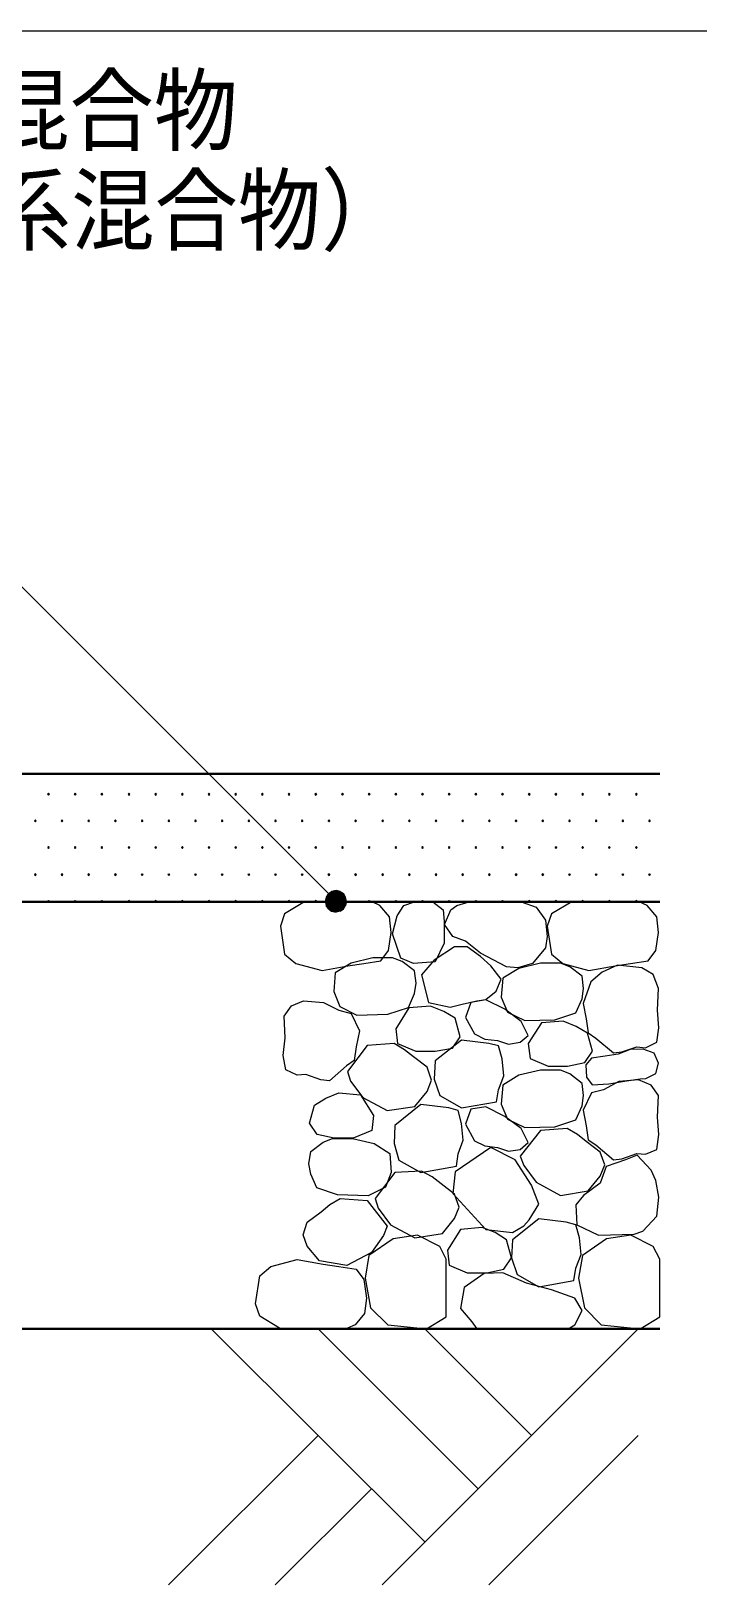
# Model space of a CAD drawing. Header units: millimetres. Extents: x 0 to 420, y 0 to 297.
# Drawn here: x 269 to 300.2, y 84.2 to 157 of the extents above; entities that cross this region are included whole.
import ezdxf
from ezdxf.enums import TextEntityAlignment as Align

# ---------------------------------------------------------------- set-up
doc = ezdxf.new("R2010")
doc.units = ezdxf.units.MM
doc.styles.add('kst32b', font='NotoSansJP-Variable.ttf')

msp = doc.modelspace()

# ---------------------------------------------------------------- hatches: boundary and pattern name
for points in [[(269.79, 121.285), (269.769, 121.264), (269.748, 121.243), (269.769, 121.221), (269.79, 121.2), (269.812, 121.221), (269.833, 121.243), (269.812, 121.264), (269.79, 121.285)], [(271.039, 121.285), (271.018, 121.264), (270.997, 121.243), (271.018, 121.221), (271.039, 121.2), (271.06, 121.221), (271.082, 121.243), (271.06, 121.264), (271.039, 121.285)], [(272.288, 121.285), (272.267, 121.264), (272.246, 121.243), (272.267, 121.221), (272.288, 121.2), (272.309, 121.221), (272.33, 121.243), (272.309, 121.264), (272.288, 121.285)], [(273.558, 121.285), (273.537, 121.264), (273.516, 121.243), (273.537, 121.221), (273.558, 121.2), (273.579, 121.221), (273.6, 121.243), (273.579, 121.264), (273.558, 121.285)], [(274.807, 121.285), (274.786, 121.264), (274.764, 121.243), (274.786, 121.221), (274.807, 121.2), (274.828, 121.221), (274.849, 121.243), (274.828, 121.264), (274.807, 121.285)], [(276.056, 121.285), (276.035, 121.264), (276.013, 121.243), (276.035, 121.221), (276.056, 121.2), (276.077, 121.221), (276.098, 121.243), (276.077, 121.264), (276.056, 121.285)], [(277.304, 121.285), (277.283, 121.264), (277.262, 121.243), (277.283, 121.221), (277.304, 121.2), (277.326, 121.221), (277.347, 121.243), (277.326, 121.264), (277.304, 121.285)], [(278.553, 121.285), (278.532, 121.264), (278.511, 121.243), (278.532, 121.221), (278.553, 121.2), (278.575, 121.221), (278.596, 121.243), (278.575, 121.264), (278.553, 121.285)], [(279.802, 121.285), (279.781, 121.264), (279.76, 121.243), (279.781, 121.221), (279.802, 121.2), (279.823, 121.221), (279.845, 121.243), (279.823, 121.264), (279.802, 121.285)], [(281.051, 121.285), (281.03, 121.264), (281.009, 121.243), (281.03, 121.221), (281.051, 121.2), (281.072, 121.221), (281.093, 121.243), (281.072, 121.264), (281.051, 121.285)], [(282.3, 121.285), (282.279, 121.264), (282.257, 121.243), (282.279, 121.221), (282.3, 121.2), (282.321, 121.221), (282.342, 121.243), (282.321, 121.264), (282.3, 121.285)], [(283.549, 121.285), (283.528, 121.264), (283.506, 121.243), (283.528, 121.221), (283.549, 121.2), (283.57, 121.221), (283.591, 121.243), (283.57, 121.264), (283.549, 121.285)], [(284.798, 121.285), (284.776, 121.264), (284.755, 121.243), (284.776, 121.221), (284.798, 121.2), (284.819, 121.221), (284.84, 121.243), (284.819, 121.264), (284.798, 121.285)], [(286.046, 121.285), (286.025, 121.264), (286.004, 121.243), (286.025, 121.221), (286.046, 121.2), (286.068, 121.221), (286.089, 121.243), (286.068, 121.264), (286.046, 121.285)], [(287.295, 121.285), (287.274, 121.264), (287.253, 121.243), (287.274, 121.221), (287.295, 121.2), (287.316, 121.221), (287.337, 121.243), (287.316, 121.264), (287.295, 121.285)], [(288.544, 121.285), (288.523, 121.264), (288.502, 121.243), (288.523, 121.221), (288.544, 121.2), (288.565, 121.221), (288.586, 121.243), (288.565, 121.264), (288.544, 121.285)], [(289.793, 121.285), (289.772, 121.264), (289.75, 121.243), (289.772, 121.221), (289.793, 121.2), (289.814, 121.221), (289.835, 121.243), (289.814, 121.264), (289.793, 121.285)], [(291.042, 121.285), (291.021, 121.264), (290.999, 121.243), (291.021, 121.221), (291.042, 121.2), (291.063, 121.221), (291.084, 121.243), (291.063, 121.264), (291.042, 121.285)], [(292.291, 121.285), (292.269, 121.264), (292.248, 121.243), (292.269, 121.221), (292.291, 121.2), (292.312, 121.221), (292.333, 121.243), (292.312, 121.264), (292.291, 121.285)], [(293.539, 121.285), (293.518, 121.264), (293.497, 121.243), (293.518, 121.221), (293.539, 121.2), (293.561, 121.221), (293.582, 121.243), (293.561, 121.264), (293.539, 121.285)], [(294.788, 121.285), (294.767, 121.264), (294.746, 121.243), (294.767, 121.221), (294.788, 121.2), (294.809, 121.221), (294.83, 121.243), (294.809, 121.264), (294.788, 121.285)], [(296.037, 121.285), (296.016, 121.264), (295.995, 121.243), (296.016, 121.221), (296.037, 121.2), (296.058, 121.221), (296.079, 121.243), (296.058, 121.264), (296.037, 121.285)], [(297.307, 121.285), (297.286, 121.264), (297.265, 121.243), (297.286, 121.221), (297.307, 121.2), (297.328, 121.221), (297.349, 121.243), (297.328, 121.264), (297.307, 121.285)], [(269.177, 120.036), (269.155, 120.015), (269.134, 119.994), (269.155, 119.973), (269.177, 119.951), (269.198, 119.973), (269.219, 119.994), (269.198, 120.015), (269.177, 120.036)], [(270.425, 120.036), (270.404, 120.015), (270.383, 119.994), (270.404, 119.973), (270.425, 119.951), (270.446, 119.973), (270.468, 119.994), (270.446, 120.015), (270.425, 120.036)], [(271.674, 120.036), (271.653, 120.015), (271.632, 119.994), (271.653, 119.973), (271.674, 119.951), (271.695, 119.973), (271.716, 119.994), (271.695, 120.015), (271.674, 120.036)], [(272.923, 120.036), (272.902, 120.015), (272.881, 119.994), (272.902, 119.973), (272.923, 119.951), (272.944, 119.973), (272.965, 119.994), (272.944, 120.015), (272.923, 120.036)], [(274.172, 120.036), (274.151, 120.015), (274.129, 119.994), (274.151, 119.973), (274.172, 119.951), (274.193, 119.973), (274.214, 119.994), (274.193, 120.015), (274.172, 120.036)], [(275.421, 120.036), (275.4, 120.015), (275.378, 119.994), (275.4, 119.973), (275.421, 119.951), (275.442, 119.973), (275.463, 119.994), (275.442, 120.015), (275.421, 120.036)], [(276.67, 120.036), (276.648, 120.015), (276.627, 119.994), (276.648, 119.973), (276.67, 119.951), (276.691, 119.973), (276.712, 119.994), (276.691, 120.015), (276.67, 120.036)], [(277.918, 120.036), (277.897, 120.015), (277.876, 119.994), (277.897, 119.973), (277.918, 119.951), (277.939, 119.973), (277.961, 119.994), (277.939, 120.015), (277.918, 120.036)], [(279.167, 120.036), (279.146, 120.015), (279.125, 119.994), (279.146, 119.973), (279.167, 119.951), (279.188, 119.973), (279.21, 119.994), (279.188, 120.015), (279.167, 120.036)], [(280.416, 120.036), (280.395, 120.015), (280.374, 119.994), (280.395, 119.973), (280.416, 119.951), (280.437, 119.973), (280.458, 119.994), (280.437, 120.015), (280.416, 120.036)], [(281.665, 120.036), (281.644, 120.015), (281.623, 119.994), (281.644, 119.973), (281.665, 119.951), (281.686, 119.973), (281.707, 119.994), (281.686, 120.015), (281.665, 120.036)], [(282.914, 120.036), (282.893, 120.015), (282.871, 119.994), (282.893, 119.973), (282.914, 119.951), (282.935, 119.973), (282.956, 119.994), (282.935, 120.015), (282.914, 120.036)], [(284.162, 120.036), (284.141, 120.015), (284.12, 119.994), (284.141, 119.973), (284.162, 119.951), (284.184, 119.973), (284.205, 119.994), (284.184, 120.015), (284.162, 120.036)], [(285.432, 120.036), (285.411, 120.015), (285.39, 119.994), (285.411, 119.973), (285.432, 119.951), (285.454, 119.973), (285.475, 119.994), (285.454, 120.015), (285.432, 120.036)], [(286.681, 120.036), (286.66, 120.015), (286.639, 119.994), (286.66, 119.973), (286.681, 119.951), (286.703, 119.973), (286.724, 119.994), (286.703, 120.015), (286.681, 120.036)], [(287.93, 120.036), (287.909, 120.015), (287.888, 119.994), (287.909, 119.973), (287.93, 119.951), (287.951, 119.973), (287.973, 119.994), (287.951, 120.015), (287.93, 120.036)], [(289.179, 120.036), (289.158, 120.015), (289.137, 119.994), (289.158, 119.973), (289.179, 119.951), (289.2, 119.973), (289.221, 119.994), (289.2, 120.015), (289.179, 120.036)], [(290.428, 120.036), (290.407, 120.015), (290.386, 119.994), (290.407, 119.973), (290.428, 119.951), (290.449, 119.973), (290.47, 119.994), (290.449, 120.015), (290.428, 120.036)], [(291.677, 120.036), (291.655, 120.015), (291.634, 119.994), (291.655, 119.973), (291.677, 119.951), (291.698, 119.973), (291.719, 119.994), (291.698, 120.015), (291.677, 120.036)], [(292.925, 120.036), (292.904, 120.015), (292.883, 119.994), (292.904, 119.973), (292.925, 119.951), (292.947, 119.973), (292.968, 119.994), (292.947, 120.015), (292.925, 120.036)], [(294.174, 120.036), (294.153, 120.015), (294.132, 119.994), (294.153, 119.973), (294.174, 119.951), (294.196, 119.973), (294.217, 119.994), (294.196, 120.015), (294.174, 120.036)], [(295.423, 120.036), (295.402, 120.015), (295.381, 119.994), (295.402, 119.973), (295.423, 119.951), (295.444, 119.973), (295.466, 119.994), (295.444, 120.015), (295.423, 120.036)], [(296.672, 120.036), (296.651, 120.015), (296.63, 119.994), (296.651, 119.973), (296.672, 119.951), (296.693, 119.973), (296.714, 119.994), (296.693, 120.015), (296.672, 120.036)], [(297.921, 120.036), (297.9, 120.015), (297.879, 119.994), (297.9, 119.973), (297.921, 119.951), (297.942, 119.973), (297.963, 119.994), (297.942, 120.015), (297.921, 120.036)], [(269.79, 118.787), (269.769, 118.766), (269.748, 118.745), (269.769, 118.724), (269.79, 118.703), (269.812, 118.724), (269.833, 118.745), (269.812, 118.766), (269.79, 118.787)], [(271.039, 118.787), (271.018, 118.766), (270.997, 118.745), (271.018, 118.724), (271.039, 118.703), (271.06, 118.724), (271.082, 118.745), (271.06, 118.766), (271.039, 118.787)], [(272.288, 118.787), (272.267, 118.766), (272.246, 118.745), (272.267, 118.724), (272.288, 118.703), (272.309, 118.724), (272.33, 118.745), (272.309, 118.766), (272.288, 118.787)], [(273.558, 118.787), (273.537, 118.766), (273.516, 118.745), (273.537, 118.724), (273.558, 118.703), (273.579, 118.724), (273.6, 118.745), (273.579, 118.766), (273.558, 118.787)], [(274.807, 118.787), (274.786, 118.766), (274.764, 118.745), (274.786, 118.724), (274.807, 118.703), (274.828, 118.724), (274.849, 118.745), (274.828, 118.766), (274.807, 118.787)], [(276.056, 118.787), (276.035, 118.766), (276.013, 118.745), (276.035, 118.724), (276.056, 118.703), (276.077, 118.724), (276.098, 118.745), (276.077, 118.766), (276.056, 118.787)], [(277.304, 118.787), (277.283, 118.766), (277.262, 118.745), (277.283, 118.724), (277.304, 118.703), (277.326, 118.724), (277.347, 118.745), (277.326, 118.766), (277.304, 118.787)], [(278.553, 118.787), (278.532, 118.766), (278.511, 118.745), (278.532, 118.724), (278.553, 118.703), (278.575, 118.724), (278.596, 118.745), (278.575, 118.766), (278.553, 118.787)], [(279.802, 118.787), (279.781, 118.766), (279.76, 118.745), (279.781, 118.724), (279.802, 118.703), (279.823, 118.724), (279.845, 118.745), (279.823, 118.766), (279.802, 118.787)], [(281.051, 118.787), (281.03, 118.766), (281.009, 118.745), (281.03, 118.724), (281.051, 118.703), (281.072, 118.724), (281.093, 118.745), (281.072, 118.766), (281.051, 118.787)], [(282.3, 118.787), (282.279, 118.766), (282.257, 118.745), (282.279, 118.724), (282.3, 118.703), (282.321, 118.724), (282.342, 118.745), (282.321, 118.766), (282.3, 118.787)], [(283.549, 118.787), (283.528, 118.766), (283.506, 118.745), (283.528, 118.724), (283.549, 118.703), (283.57, 118.724), (283.591, 118.745), (283.57, 118.766), (283.549, 118.787)], [(284.798, 118.787), (284.776, 118.766), (284.755, 118.745), (284.776, 118.724), (284.798, 118.703), (284.819, 118.724), (284.84, 118.745), (284.819, 118.766), (284.798, 118.787)], [(286.046, 118.787), (286.025, 118.766), (286.004, 118.745), (286.025, 118.724), (286.046, 118.703), (286.068, 118.724), (286.089, 118.745), (286.068, 118.766), (286.046, 118.787)], [(287.295, 118.787), (287.274, 118.766), (287.253, 118.745), (287.274, 118.724), (287.295, 118.703), (287.316, 118.724), (287.337, 118.745), (287.316, 118.766), (287.295, 118.787)], [(288.544, 118.787), (288.523, 118.766), (288.502, 118.745), (288.523, 118.724), (288.544, 118.703), (288.565, 118.724), (288.586, 118.745), (288.565, 118.766), (288.544, 118.787)], [(289.793, 118.787), (289.772, 118.766), (289.75, 118.745), (289.772, 118.724), (289.793, 118.703), (289.814, 118.724), (289.835, 118.745), (289.814, 118.766), (289.793, 118.787)], [(291.042, 118.787), (291.021, 118.766), (290.999, 118.745), (291.021, 118.724), (291.042, 118.703), (291.063, 118.724), (291.084, 118.745), (291.063, 118.766), (291.042, 118.787)], [(292.291, 118.787), (292.269, 118.766), (292.248, 118.745), (292.269, 118.724), (292.291, 118.703), (292.312, 118.724), (292.333, 118.745), (292.312, 118.766), (292.291, 118.787)], [(293.539, 118.787), (293.518, 118.766), (293.497, 118.745), (293.518, 118.724), (293.539, 118.703), (293.561, 118.724), (293.582, 118.745), (293.561, 118.766), (293.539, 118.787)], [(294.788, 118.787), (294.767, 118.766), (294.746, 118.745), (294.767, 118.724), (294.788, 118.703), (294.809, 118.724), (294.83, 118.745), (294.809, 118.766), (294.788, 118.787)], [(296.037, 118.787), (296.016, 118.766), (295.995, 118.745), (296.016, 118.724), (296.037, 118.703), (296.058, 118.724), (296.079, 118.745), (296.058, 118.766), (296.037, 118.787)], [(297.307, 118.787), (297.286, 118.766), (297.265, 118.745), (297.286, 118.724), (297.307, 118.703), (297.328, 118.724), (297.349, 118.745), (297.328, 118.766), (297.307, 118.787)], [(269.177, 117.517), (269.155, 117.496), (269.134, 117.475), (269.155, 117.454), (269.177, 117.433), (269.198, 117.454), (269.219, 117.475), (269.198, 117.496), (269.177, 117.517)], [(270.425, 117.517), (270.404, 117.496), (270.383, 117.475), (270.404, 117.454), (270.425, 117.433), (270.446, 117.454), (270.468, 117.475), (270.446, 117.496), (270.425, 117.517)], [(271.674, 117.517), (271.653, 117.496), (271.632, 117.475), (271.653, 117.454), (271.674, 117.433), (271.695, 117.454), (271.716, 117.475), (271.695, 117.496), (271.674, 117.517)], [(272.923, 117.517), (272.902, 117.496), (272.881, 117.475), (272.902, 117.454), (272.923, 117.433), (272.944, 117.454), (272.965, 117.475), (272.944, 117.496), (272.923, 117.517)], [(274.172, 117.517), (274.151, 117.496), (274.129, 117.475), (274.151, 117.454), (274.172, 117.433), (274.193, 117.454), (274.214, 117.475), (274.193, 117.496), (274.172, 117.517)], [(275.421, 117.517), (275.4, 117.496), (275.378, 117.475), (275.4, 117.454), (275.421, 117.433), (275.442, 117.454), (275.463, 117.475), (275.442, 117.496), (275.421, 117.517)], [(276.67, 117.517), (276.648, 117.496), (276.627, 117.475), (276.648, 117.454), (276.67, 117.433), (276.691, 117.454), (276.712, 117.475), (276.691, 117.496), (276.67, 117.517)], [(277.918, 117.517), (277.897, 117.496), (277.876, 117.475), (277.897, 117.454), (277.918, 117.433), (277.939, 117.454), (277.961, 117.475), (277.939, 117.496), (277.918, 117.517)], [(279.167, 117.517), (279.146, 117.496), (279.125, 117.475), (279.146, 117.454), (279.167, 117.433), (279.188, 117.454), (279.21, 117.475), (279.188, 117.496), (279.167, 117.517)], [(280.416, 117.517), (280.395, 117.496), (280.374, 117.475), (280.395, 117.454), (280.416, 117.433), (280.437, 117.454), (280.458, 117.475), (280.437, 117.496), (280.416, 117.517)], [(281.665, 117.517), (281.644, 117.496), (281.623, 117.475), (281.644, 117.454), (281.665, 117.433), (281.686, 117.454), (281.707, 117.475), (281.686, 117.496), (281.665, 117.517)], [(282.914, 117.517), (282.893, 117.496), (282.871, 117.475), (282.893, 117.454), (282.914, 117.433), (282.935, 117.454), (282.956, 117.475), (282.935, 117.496), (282.914, 117.517)], [(284.162, 117.517), (284.141, 117.496), (284.12, 117.475), (284.141, 117.454), (284.162, 117.433), (284.184, 117.454), (284.205, 117.475), (284.184, 117.496), (284.162, 117.517)], [(285.432, 117.517), (285.411, 117.496), (285.39, 117.475), (285.411, 117.454), (285.432, 117.433), (285.454, 117.454), (285.475, 117.475), (285.454, 117.496), (285.432, 117.517)], [(286.681, 117.517), (286.66, 117.496), (286.639, 117.475), (286.66, 117.454), (286.681, 117.433), (286.703, 117.454), (286.724, 117.475), (286.703, 117.496), (286.681, 117.517)], [(287.93, 117.517), (287.909, 117.496), (287.888, 117.475), (287.909, 117.454), (287.93, 117.433), (287.951, 117.454), (287.973, 117.475), (287.951, 117.496), (287.93, 117.517)], [(289.179, 117.517), (289.158, 117.496), (289.137, 117.475), (289.158, 117.454), (289.179, 117.433), (289.2, 117.454), (289.221, 117.475), (289.2, 117.496), (289.179, 117.517)], [(290.428, 117.517), (290.407, 117.496), (290.386, 117.475), (290.407, 117.454), (290.428, 117.433), (290.449, 117.454), (290.47, 117.475), (290.449, 117.496), (290.428, 117.517)], [(291.677, 117.517), (291.655, 117.496), (291.634, 117.475), (291.655, 117.454), (291.677, 117.433), (291.698, 117.454), (291.719, 117.475), (291.698, 117.496), (291.677, 117.517)], [(292.925, 117.517), (292.904, 117.496), (292.883, 117.475), (292.904, 117.454), (292.925, 117.433), (292.947, 117.454), (292.968, 117.475), (292.947, 117.496), (292.925, 117.517)], [(294.174, 117.517), (294.153, 117.496), (294.132, 117.475), (294.153, 117.454), (294.174, 117.433), (294.196, 117.454), (294.217, 117.475), (294.196, 117.496), (294.174, 117.517)], [(295.423, 117.517), (295.402, 117.496), (295.381, 117.475), (295.402, 117.454), (295.423, 117.433), (295.444, 117.454), (295.466, 117.475), (295.444, 117.496), (295.423, 117.517)], [(296.672, 117.517), (296.651, 117.496), (296.63, 117.475), (296.651, 117.454), (296.672, 117.433), (296.693, 117.454), (296.714, 117.475), (296.693, 117.496), (296.672, 117.517)], [(297.921, 117.517), (297.9, 117.496), (297.879, 117.475), (297.9, 117.454), (297.921, 117.433), (297.942, 117.454), (297.963, 117.475), (297.942, 117.496), (297.921, 117.517)], [(269.79, 116.268), (269.769, 116.247), (269.748, 116.226), (269.769, 116.205), (269.79, 116.184), (269.812, 116.205), (269.833, 116.226), (269.812, 116.247), (269.79, 116.268)], [(271.039, 116.268), (271.018, 116.247), (270.997, 116.226), (271.018, 116.205), (271.039, 116.184), (271.06, 116.205), (271.082, 116.226), (271.06, 116.247), (271.039, 116.268)], [(272.288, 116.268), (272.267, 116.247), (272.246, 116.226), (272.267, 116.205), (272.288, 116.184), (272.309, 116.205), (272.33, 116.226), (272.309, 116.247), (272.288, 116.268)], [(273.558, 116.268), (273.537, 116.247), (273.516, 116.226), (273.537, 116.205), (273.558, 116.184), (273.579, 116.205), (273.6, 116.226), (273.579, 116.247), (273.558, 116.268)], [(274.807, 116.268), (274.786, 116.247), (274.764, 116.226), (274.786, 116.205), (274.807, 116.184), (274.828, 116.205), (274.849, 116.226), (274.828, 116.247), (274.807, 116.268)], [(276.056, 116.268), (276.035, 116.247), (276.013, 116.226), (276.035, 116.205), (276.056, 116.184), (276.077, 116.205), (276.098, 116.226), (276.077, 116.247), (276.056, 116.268)], [(277.304, 116.268), (277.283, 116.247), (277.262, 116.226), (277.283, 116.205), (277.304, 116.184), (277.326, 116.205), (277.347, 116.226), (277.326, 116.247), (277.304, 116.268)], [(278.553, 116.268), (278.532, 116.247), (278.511, 116.226), (278.532, 116.205), (278.553, 116.184), (278.575, 116.205), (278.596, 116.226), (278.575, 116.247), (278.553, 116.268)], [(279.802, 116.268), (279.781, 116.247), (279.76, 116.226), (279.781, 116.205), (279.802, 116.184), (279.823, 116.205), (279.845, 116.226), (279.823, 116.247), (279.802, 116.268)], [(281.051, 116.268), (281.03, 116.247), (281.009, 116.226), (281.03, 116.205), (281.051, 116.184), (281.072, 116.205), (281.093, 116.226), (281.072, 116.247), (281.051, 116.268)], [(282.3, 116.268), (282.279, 116.247), (282.257, 116.226), (282.279, 116.205), (282.3, 116.184), (282.321, 116.205), (282.342, 116.226), (282.321, 116.247), (282.3, 116.268)], [(282.787, 116.417), (282.744, 116.226), (283.252, 116.226), (282.787, 116.417)], [(283.549, 116.268), (283.528, 116.247), (283.506, 116.226), (283.528, 116.205), (283.549, 116.184), (283.57, 116.205), (283.591, 116.226), (283.57, 116.247), (283.549, 116.268)], [(284.798, 116.268), (284.776, 116.247), (284.755, 116.226), (284.776, 116.205), (284.798, 116.184), (284.819, 116.205), (284.84, 116.226), (284.819, 116.247), (284.798, 116.268)], [(286.046, 116.268), (286.025, 116.247), (286.004, 116.226), (286.025, 116.205), (286.046, 116.184), (286.068, 116.205), (286.089, 116.226), (286.068, 116.247), (286.046, 116.268)], [(287.295, 116.268), (287.274, 116.247), (287.253, 116.226), (287.274, 116.205), (287.295, 116.184), (287.316, 116.205), (287.337, 116.226), (287.316, 116.247), (287.295, 116.268)], [(288.544, 116.268), (288.523, 116.247), (288.502, 116.226), (288.523, 116.205), (288.544, 116.184), (288.565, 116.205), (288.586, 116.226), (288.565, 116.247), (288.544, 116.268)], [(289.793, 116.268), (289.772, 116.247), (289.75, 116.226), (289.772, 116.205), (289.793, 116.184), (289.814, 116.205), (289.835, 116.226), (289.814, 116.247), (289.793, 116.268)], [(291.042, 116.268), (291.021, 116.247), (290.999, 116.226), (291.021, 116.205), (291.042, 116.184), (291.063, 116.205), (291.084, 116.226), (291.063, 116.247), (291.042, 116.268)], [(292.291, 116.268), (292.269, 116.247), (292.248, 116.226), (292.269, 116.205), (292.291, 116.184), (292.312, 116.205), (292.333, 116.226), (292.312, 116.247), (292.291, 116.268)], [(293.539, 116.268), (293.518, 116.247), (293.497, 116.226), (293.518, 116.205), (293.539, 116.184), (293.561, 116.205), (293.582, 116.226), (293.561, 116.247), (293.539, 116.268)], [(294.788, 116.268), (294.767, 116.247), (294.746, 116.226), (294.767, 116.205), (294.788, 116.184), (294.809, 116.205), (294.83, 116.226), (294.809, 116.247), (294.788, 116.268)], [(296.037, 116.268), (296.016, 116.247), (295.995, 116.226), (296.016, 116.205), (296.037, 116.184), (296.058, 116.205), (296.079, 116.226), (296.058, 116.247), (296.037, 116.268)], [(297.307, 116.268), (297.286, 116.247), (297.265, 116.226), (297.286, 116.205), (297.307, 116.184), (297.328, 116.205), (297.349, 116.226), (297.328, 116.247), (297.307, 116.268)]]:
    msp.add_hatch(color=7).paths.add_polyline_path(points)
h = msp.add_hatch(color=7)
h.paths.add_polyline_path([(283.252, 116.734), (283.041, 116.692), (283.252, 116.226), (283.252, 116.734)])
h.paths.add_polyline_path([(283.041, 116.692), (283.252, 116.226), (282.893, 116.586), (283.041, 116.692)])
h.paths.add_polyline_path([(283.252, 116.226), (282.893, 116.586), (282.787, 116.417), (283.252, 116.226)])
h = msp.add_hatch(color=7)
h.paths.add_polyline_path([(283.697, 116.417), (283.591, 116.586), (283.252, 116.226), (283.697, 116.417)])
h.paths.add_polyline_path([(283.591, 116.586), (283.252, 116.226), (283.443, 116.692), (283.591, 116.586)])
h.paths.add_polyline_path([(283.252, 116.226), (283.443, 116.692), (283.252, 116.734), (283.252, 116.226)])
h = msp.add_hatch(color=7)
h.paths.add_polyline_path([(282.744, 116.226), (282.787, 116.036), (283.252, 116.226), (282.744, 116.226)])
h.paths.add_polyline_path([(282.787, 116.036), (283.252, 116.226), (282.893, 115.866), (282.787, 116.036)])
h.paths.add_polyline_path([(283.252, 116.226), (282.893, 115.866), (283.041, 115.761), (283.252, 116.226)])
h = msp.add_hatch(color=7)
h.paths.add_polyline_path([(283.041, 115.761), (283.252, 115.718), (283.252, 116.226), (283.041, 115.761)])
h.paths.add_polyline_path([(283.252, 115.718), (283.252, 116.226), (283.443, 115.761), (283.252, 115.718)])
h.paths.add_polyline_path([(283.252, 116.226), (283.443, 115.761), (283.591, 115.866), (283.252, 116.226)])
h = msp.add_hatch(color=7)
h.paths.add_polyline_path([(283.591, 115.866), (283.697, 116.036), (283.252, 116.226), (283.591, 115.866)])
h.paths.add_polyline_path([(283.697, 116.036), (283.252, 116.226), (283.739, 116.226), (283.697, 116.036)])
h.paths.add_polyline_path([(283.252, 116.226), (283.739, 116.226), (283.697, 116.417), (283.252, 116.226)])

# ---------------------------------------------------------------- linework, layer by layer
at = {"lineweight": 13}
for points in [[(394.166, 156.993), (26.183, 156.993)], [(283.252, 116.226), (262.7, 136.779)], [(281.771, 116.205), (280.839, 115.634), (280.649, 115.062), (280.839, 113.75), (281.369, 113.305), (282.596, 112.988), (283.803, 113.199), (284.544, 113.305), (285.348, 113.432), (285.708, 113.919), (285.835, 114.766), (285.75, 115.506), (285.305, 116.036), (284.946, 116.205)], [(287.782, 116.205), (288.269, 115.824), (288.311, 115.274), (288.311, 114.258), (287.888, 113.39), (286.872, 113.305), (286.279, 113.559), (285.898, 114.702), (286.11, 115.549), (286.427, 116.036), (286.914, 116.205)], [(291.91, 116.205), (292.608, 115.951), (293.053, 115.337), (293.137, 114.575), (293.053, 114.046), (292.439, 113.305), (291.761, 113.115), (291.232, 113.157), (290.004, 113.792), (289.306, 114.363), (288.713, 114.575), (288.332, 115.147), (288.629, 115.824), (288.904, 116.036), (289.475, 116.205)], [(294.28, 116.205), (293.328, 115.634), (293.137, 115.062), (293.328, 113.75), (293.857, 113.305), (295.085, 112.988), (296.312, 113.199), (297.032, 113.305), (297.857, 113.432), (298.217, 113.919), (298.344, 114.766), (298.26, 115.506), (297.815, 116.036), (297.434, 116.205)], [(280.607, 96.224), (279.675, 96.795), (279.485, 97.367), (279.675, 98.679), (280.204, 99.123), (281.432, 99.441), (282.639, 99.229), (283.379, 99.123), (284.184, 98.996), (284.544, 98.51), (284.671, 97.642), (284.586, 96.922), (284.141, 96.393), (283.782, 96.224)], [(294.111, 96.202), (294.428, 96.393), (294.767, 97.049), (294.428, 97.642), (293.328, 98.023), (292.164, 98.34), (291.063, 98.827), (290.174, 98.785), (289.243, 98.129), (289.073, 97.155), (289.602, 96.52), (289.835, 96.202)], [(277.41, 96.202), (287.401, 86.212)], [(282.406, 96.202), (289.899, 88.709)], [(285.411, 84.201), (297.392, 96.202)], [(287.401, 96.202), (292.396, 91.207)], [(282.406, 91.207), (275.4, 84.201)], [(297.392, 91.207), (290.407, 84.201)], [(284.903, 88.709), (280.395, 84.201)]]:
    msp.add_lwpolyline(points, dxfattribs=at)
at = {"lineweight": 30}
for points in [[(227.394, 122.195), (298.408, 122.195)], [(227.394, 116.205), (298.408, 116.205)], [(227.394, 96.202), (298.408, 96.202)]]:
    msp.add_lwpolyline(points, dxfattribs=at)
at = {"lineweight": 0}
for points in [[(269.79, 121.285), (269.769, 121.264), (269.748, 121.243), (269.769, 121.221), (269.79, 121.2), (269.812, 121.221), (269.833, 121.243), (269.812, 121.264)], [(271.039, 121.285), (271.018, 121.264), (270.997, 121.243), (271.018, 121.221), (271.039, 121.2), (271.06, 121.221), (271.082, 121.243), (271.06, 121.264)], [(272.288, 121.285), (272.267, 121.264), (272.246, 121.243), (272.267, 121.221), (272.288, 121.2), (272.309, 121.221), (272.33, 121.243), (272.309, 121.264)], [(273.558, 121.285), (273.537, 121.264), (273.516, 121.243), (273.537, 121.221), (273.558, 121.2), (273.579, 121.221), (273.6, 121.243), (273.579, 121.264)], [(274.807, 121.285), (274.786, 121.264), (274.764, 121.243), (274.786, 121.221), (274.807, 121.2), (274.828, 121.221), (274.849, 121.243), (274.828, 121.264)], [(276.056, 121.285), (276.035, 121.264), (276.013, 121.243), (276.035, 121.221), (276.056, 121.2), (276.077, 121.221), (276.098, 121.243), (276.077, 121.264)], [(277.304, 121.285), (277.283, 121.264), (277.262, 121.243), (277.283, 121.221), (277.304, 121.2), (277.326, 121.221), (277.347, 121.243), (277.326, 121.264)], [(278.553, 121.285), (278.532, 121.264), (278.511, 121.243), (278.532, 121.221), (278.553, 121.2), (278.575, 121.221), (278.596, 121.243), (278.575, 121.264)], [(279.802, 121.285), (279.781, 121.264), (279.76, 121.243), (279.781, 121.221), (279.802, 121.2), (279.823, 121.221), (279.845, 121.243), (279.823, 121.264)], [(281.051, 121.285), (281.03, 121.264), (281.009, 121.243), (281.03, 121.221), (281.051, 121.2), (281.072, 121.221), (281.093, 121.243), (281.072, 121.264)], [(282.3, 121.285), (282.279, 121.264), (282.257, 121.243), (282.279, 121.221), (282.3, 121.2), (282.321, 121.221), (282.342, 121.243), (282.321, 121.264)], [(283.549, 121.285), (283.528, 121.264), (283.506, 121.243), (283.528, 121.221), (283.549, 121.2), (283.57, 121.221), (283.591, 121.243), (283.57, 121.264)], [(284.798, 121.285), (284.776, 121.264), (284.755, 121.243), (284.776, 121.221), (284.798, 121.2), (284.819, 121.221), (284.84, 121.243), (284.819, 121.264)], [(286.046, 121.285), (286.025, 121.264), (286.004, 121.243), (286.025, 121.221), (286.046, 121.2), (286.068, 121.221), (286.089, 121.243), (286.068, 121.264)], [(287.295, 121.285), (287.274, 121.264), (287.253, 121.243), (287.274, 121.221), (287.295, 121.2), (287.316, 121.221), (287.337, 121.243), (287.316, 121.264)], [(288.544, 121.285), (288.523, 121.264), (288.502, 121.243), (288.523, 121.221), (288.544, 121.2), (288.565, 121.221), (288.586, 121.243), (288.565, 121.264)], [(289.793, 121.285), (289.772, 121.264), (289.75, 121.243), (289.772, 121.221), (289.793, 121.2), (289.814, 121.221), (289.835, 121.243), (289.814, 121.264)], [(291.042, 121.285), (291.021, 121.264), (290.999, 121.243), (291.021, 121.221), (291.042, 121.2), (291.063, 121.221), (291.084, 121.243), (291.063, 121.264)], [(292.291, 121.285), (292.269, 121.264), (292.248, 121.243), (292.269, 121.221), (292.291, 121.2), (292.312, 121.221), (292.333, 121.243), (292.312, 121.264)], [(293.539, 121.285), (293.518, 121.264), (293.497, 121.243), (293.518, 121.221), (293.539, 121.2), (293.561, 121.221), (293.582, 121.243), (293.561, 121.264)], [(294.788, 121.285), (294.767, 121.264), (294.746, 121.243), (294.767, 121.221), (294.788, 121.2), (294.809, 121.221), (294.83, 121.243), (294.809, 121.264)], [(296.037, 121.285), (296.016, 121.264), (295.995, 121.243), (296.016, 121.221), (296.037, 121.2), (296.058, 121.221), (296.079, 121.243), (296.058, 121.264)], [(297.307, 121.285), (297.286, 121.264), (297.265, 121.243), (297.286, 121.221), (297.307, 121.2), (297.328, 121.221), (297.349, 121.243), (297.328, 121.264)], [(269.177, 120.036), (269.155, 120.015), (269.134, 119.994), (269.155, 119.973), (269.177, 119.951), (269.198, 119.973), (269.219, 119.994), (269.198, 120.015)], [(270.425, 120.036), (270.404, 120.015), (270.383, 119.994), (270.404, 119.973), (270.425, 119.951), (270.446, 119.973), (270.468, 119.994), (270.446, 120.015)], [(271.674, 120.036), (271.653, 120.015), (271.632, 119.994), (271.653, 119.973), (271.674, 119.951), (271.695, 119.973), (271.716, 119.994), (271.695, 120.015)], [(272.923, 120.036), (272.902, 120.015), (272.881, 119.994), (272.902, 119.973), (272.923, 119.951), (272.944, 119.973), (272.965, 119.994), (272.944, 120.015)], [(274.172, 120.036), (274.151, 120.015), (274.129, 119.994), (274.151, 119.973), (274.172, 119.951), (274.193, 119.973), (274.214, 119.994), (274.193, 120.015)], [(275.421, 120.036), (275.4, 120.015), (275.378, 119.994), (275.4, 119.973), (275.421, 119.951), (275.442, 119.973), (275.463, 119.994), (275.442, 120.015)], [(276.67, 120.036), (276.648, 120.015), (276.627, 119.994), (276.648, 119.973), (276.67, 119.951), (276.691, 119.973), (276.712, 119.994), (276.691, 120.015)], [(277.918, 120.036), (277.897, 120.015), (277.876, 119.994), (277.897, 119.973), (277.918, 119.951), (277.939, 119.973), (277.961, 119.994), (277.939, 120.015)], [(279.167, 120.036), (279.146, 120.015), (279.125, 119.994), (279.146, 119.973), (279.167, 119.951), (279.188, 119.973), (279.21, 119.994), (279.188, 120.015)], [(280.416, 120.036), (280.395, 120.015), (280.374, 119.994), (280.395, 119.973), (280.416, 119.951), (280.437, 119.973), (280.458, 119.994), (280.437, 120.015)], [(281.665, 120.036), (281.644, 120.015), (281.623, 119.994), (281.644, 119.973), (281.665, 119.951), (281.686, 119.973), (281.707, 119.994), (281.686, 120.015)], [(282.914, 120.036), (282.893, 120.015), (282.871, 119.994), (282.893, 119.973), (282.914, 119.951), (282.935, 119.973), (282.956, 119.994), (282.935, 120.015)], [(284.162, 120.036), (284.141, 120.015), (284.12, 119.994), (284.141, 119.973), (284.162, 119.951), (284.184, 119.973), (284.205, 119.994), (284.184, 120.015)], [(285.432, 120.036), (285.411, 120.015), (285.39, 119.994), (285.411, 119.973), (285.432, 119.951), (285.454, 119.973), (285.475, 119.994), (285.454, 120.015)], [(286.681, 120.036), (286.66, 120.015), (286.639, 119.994), (286.66, 119.973), (286.681, 119.951), (286.703, 119.973), (286.724, 119.994), (286.703, 120.015)], [(287.93, 120.036), (287.909, 120.015), (287.888, 119.994), (287.909, 119.973), (287.93, 119.951), (287.951, 119.973), (287.973, 119.994), (287.951, 120.015)], [(289.179, 120.036), (289.158, 120.015), (289.137, 119.994), (289.158, 119.973), (289.179, 119.951), (289.2, 119.973), (289.221, 119.994), (289.2, 120.015)], [(290.428, 120.036), (290.407, 120.015), (290.386, 119.994), (290.407, 119.973), (290.428, 119.951), (290.449, 119.973), (290.47, 119.994), (290.449, 120.015)], [(291.677, 120.036), (291.655, 120.015), (291.634, 119.994), (291.655, 119.973), (291.677, 119.951), (291.698, 119.973), (291.719, 119.994), (291.698, 120.015)], [(292.925, 120.036), (292.904, 120.015), (292.883, 119.994), (292.904, 119.973), (292.925, 119.951), (292.947, 119.973), (292.968, 119.994), (292.947, 120.015)], [(294.174, 120.036), (294.153, 120.015), (294.132, 119.994), (294.153, 119.973), (294.174, 119.951), (294.196, 119.973), (294.217, 119.994), (294.196, 120.015)], [(295.423, 120.036), (295.402, 120.015), (295.381, 119.994), (295.402, 119.973), (295.423, 119.951), (295.444, 119.973), (295.466, 119.994), (295.444, 120.015)], [(296.672, 120.036), (296.651, 120.015), (296.63, 119.994), (296.651, 119.973), (296.672, 119.951), (296.693, 119.973), (296.714, 119.994), (296.693, 120.015)], [(297.921, 120.036), (297.9, 120.015), (297.879, 119.994), (297.9, 119.973), (297.921, 119.951), (297.942, 119.973), (297.963, 119.994), (297.942, 120.015)], [(269.79, 118.787), (269.769, 118.766), (269.748, 118.745), (269.769, 118.724), (269.79, 118.703), (269.812, 118.724), (269.833, 118.745), (269.812, 118.766)], [(271.039, 118.787), (271.018, 118.766), (270.997, 118.745), (271.018, 118.724), (271.039, 118.703), (271.06, 118.724), (271.082, 118.745), (271.06, 118.766)], [(272.288, 118.787), (272.267, 118.766), (272.246, 118.745), (272.267, 118.724), (272.288, 118.703), (272.309, 118.724), (272.33, 118.745), (272.309, 118.766)], [(273.558, 118.787), (273.537, 118.766), (273.516, 118.745), (273.537, 118.724), (273.558, 118.703), (273.579, 118.724), (273.6, 118.745), (273.579, 118.766)], [(274.807, 118.787), (274.786, 118.766), (274.764, 118.745), (274.786, 118.724), (274.807, 118.703), (274.828, 118.724), (274.849, 118.745), (274.828, 118.766)], [(276.056, 118.787), (276.035, 118.766), (276.013, 118.745), (276.035, 118.724), (276.056, 118.703), (276.077, 118.724), (276.098, 118.745), (276.077, 118.766)], [(277.304, 118.787), (277.283, 118.766), (277.262, 118.745), (277.283, 118.724), (277.304, 118.703), (277.326, 118.724), (277.347, 118.745), (277.326, 118.766)], [(278.553, 118.787), (278.532, 118.766), (278.511, 118.745), (278.532, 118.724), (278.553, 118.703), (278.575, 118.724), (278.596, 118.745), (278.575, 118.766)], [(279.802, 118.787), (279.781, 118.766), (279.76, 118.745), (279.781, 118.724), (279.802, 118.703), (279.823, 118.724), (279.845, 118.745), (279.823, 118.766)], [(281.051, 118.787), (281.03, 118.766), (281.009, 118.745), (281.03, 118.724), (281.051, 118.703), (281.072, 118.724), (281.093, 118.745), (281.072, 118.766)], [(282.3, 118.787), (282.279, 118.766), (282.257, 118.745), (282.279, 118.724), (282.3, 118.703), (282.321, 118.724), (282.342, 118.745), (282.321, 118.766)], [(283.549, 118.787), (283.528, 118.766), (283.506, 118.745), (283.528, 118.724), (283.549, 118.703), (283.57, 118.724), (283.591, 118.745), (283.57, 118.766)], [(284.798, 118.787), (284.776, 118.766), (284.755, 118.745), (284.776, 118.724), (284.798, 118.703), (284.819, 118.724), (284.84, 118.745), (284.819, 118.766)], [(286.046, 118.787), (286.025, 118.766), (286.004, 118.745), (286.025, 118.724), (286.046, 118.703), (286.068, 118.724), (286.089, 118.745), (286.068, 118.766)], [(287.295, 118.787), (287.274, 118.766), (287.253, 118.745), (287.274, 118.724), (287.295, 118.703), (287.316, 118.724), (287.337, 118.745), (287.316, 118.766)], [(288.544, 118.787), (288.523, 118.766), (288.502, 118.745), (288.523, 118.724), (288.544, 118.703), (288.565, 118.724), (288.586, 118.745), (288.565, 118.766)], [(289.793, 118.787), (289.772, 118.766), (289.75, 118.745), (289.772, 118.724), (289.793, 118.703), (289.814, 118.724), (289.835, 118.745), (289.814, 118.766)], [(291.042, 118.787), (291.021, 118.766), (290.999, 118.745), (291.021, 118.724), (291.042, 118.703), (291.063, 118.724), (291.084, 118.745), (291.063, 118.766)], [(292.291, 118.787), (292.269, 118.766), (292.248, 118.745), (292.269, 118.724), (292.291, 118.703), (292.312, 118.724), (292.333, 118.745), (292.312, 118.766)], [(293.539, 118.787), (293.518, 118.766), (293.497, 118.745), (293.518, 118.724), (293.539, 118.703), (293.561, 118.724), (293.582, 118.745), (293.561, 118.766)], [(294.788, 118.787), (294.767, 118.766), (294.746, 118.745), (294.767, 118.724), (294.788, 118.703), (294.809, 118.724), (294.83, 118.745), (294.809, 118.766)], [(296.037, 118.787), (296.016, 118.766), (295.995, 118.745), (296.016, 118.724), (296.037, 118.703), (296.058, 118.724), (296.079, 118.745), (296.058, 118.766)], [(297.307, 118.787), (297.286, 118.766), (297.265, 118.745), (297.286, 118.724), (297.307, 118.703), (297.328, 118.724), (297.349, 118.745), (297.328, 118.766)], [(269.177, 117.517), (269.155, 117.496), (269.134, 117.475), (269.155, 117.454), (269.177, 117.433), (269.198, 117.454), (269.219, 117.475), (269.198, 117.496)], [(270.425, 117.517), (270.404, 117.496), (270.383, 117.475), (270.404, 117.454), (270.425, 117.433), (270.446, 117.454), (270.468, 117.475), (270.446, 117.496)], [(271.674, 117.517), (271.653, 117.496), (271.632, 117.475), (271.653, 117.454), (271.674, 117.433), (271.695, 117.454), (271.716, 117.475), (271.695, 117.496)], [(272.923, 117.517), (272.902, 117.496), (272.881, 117.475), (272.902, 117.454), (272.923, 117.433), (272.944, 117.454), (272.965, 117.475), (272.944, 117.496)], [(274.172, 117.517), (274.151, 117.496), (274.129, 117.475), (274.151, 117.454), (274.172, 117.433), (274.193, 117.454), (274.214, 117.475), (274.193, 117.496)], [(275.421, 117.517), (275.4, 117.496), (275.378, 117.475), (275.4, 117.454), (275.421, 117.433), (275.442, 117.454), (275.463, 117.475), (275.442, 117.496)], [(276.67, 117.517), (276.648, 117.496), (276.627, 117.475), (276.648, 117.454), (276.67, 117.433), (276.691, 117.454), (276.712, 117.475), (276.691, 117.496)], [(277.918, 117.517), (277.897, 117.496), (277.876, 117.475), (277.897, 117.454), (277.918, 117.433), (277.939, 117.454), (277.961, 117.475), (277.939, 117.496)], [(279.167, 117.517), (279.146, 117.496), (279.125, 117.475), (279.146, 117.454), (279.167, 117.433), (279.188, 117.454), (279.21, 117.475), (279.188, 117.496)], [(280.416, 117.517), (280.395, 117.496), (280.374, 117.475), (280.395, 117.454), (280.416, 117.433), (280.437, 117.454), (280.458, 117.475), (280.437, 117.496)], [(281.665, 117.517), (281.644, 117.496), (281.623, 117.475), (281.644, 117.454), (281.665, 117.433), (281.686, 117.454), (281.707, 117.475), (281.686, 117.496)], [(282.914, 117.517), (282.893, 117.496), (282.871, 117.475), (282.893, 117.454), (282.914, 117.433), (282.935, 117.454), (282.956, 117.475), (282.935, 117.496)], [(284.162, 117.517), (284.141, 117.496), (284.12, 117.475), (284.141, 117.454), (284.162, 117.433), (284.184, 117.454), (284.205, 117.475), (284.184, 117.496)], [(285.432, 117.517), (285.411, 117.496), (285.39, 117.475), (285.411, 117.454), (285.432, 117.433), (285.454, 117.454), (285.475, 117.475), (285.454, 117.496)], [(286.681, 117.517), (286.66, 117.496), (286.639, 117.475), (286.66, 117.454), (286.681, 117.433), (286.703, 117.454), (286.724, 117.475), (286.703, 117.496)], [(287.93, 117.517), (287.909, 117.496), (287.888, 117.475), (287.909, 117.454), (287.93, 117.433), (287.951, 117.454), (287.973, 117.475), (287.951, 117.496)], [(289.179, 117.517), (289.158, 117.496), (289.137, 117.475), (289.158, 117.454), (289.179, 117.433), (289.2, 117.454), (289.221, 117.475), (289.2, 117.496)], [(290.428, 117.517), (290.407, 117.496), (290.386, 117.475), (290.407, 117.454), (290.428, 117.433), (290.449, 117.454), (290.47, 117.475), (290.449, 117.496)], [(291.677, 117.517), (291.655, 117.496), (291.634, 117.475), (291.655, 117.454), (291.677, 117.433), (291.698, 117.454), (291.719, 117.475), (291.698, 117.496)], [(292.925, 117.517), (292.904, 117.496), (292.883, 117.475), (292.904, 117.454), (292.925, 117.433), (292.947, 117.454), (292.968, 117.475), (292.947, 117.496)], [(294.174, 117.517), (294.153, 117.496), (294.132, 117.475), (294.153, 117.454), (294.174, 117.433), (294.196, 117.454), (294.217, 117.475), (294.196, 117.496)], [(295.423, 117.517), (295.402, 117.496), (295.381, 117.475), (295.402, 117.454), (295.423, 117.433), (295.444, 117.454), (295.466, 117.475), (295.444, 117.496)], [(296.672, 117.517), (296.651, 117.496), (296.63, 117.475), (296.651, 117.454), (296.672, 117.433), (296.693, 117.454), (296.714, 117.475), (296.693, 117.496)], [(297.921, 117.517), (297.9, 117.496), (297.879, 117.475), (297.9, 117.454), (297.921, 117.433), (297.942, 117.454), (297.963, 117.475), (297.942, 117.496)], [(283.252, 116.226), (282.893, 116.586), (282.787, 116.417)], [(283.041, 116.692), (283.252, 116.226), (282.893, 116.586)], [(283.252, 116.734), (283.041, 116.692), (283.252, 116.226)], [(283.252, 116.226), (283.443, 116.692), (283.252, 116.734)], [(283.591, 116.586), (283.252, 116.226), (283.443, 116.692)], [(283.697, 116.417), (283.591, 116.586), (283.252, 116.226)], [(269.79, 116.268), (269.769, 116.247), (269.748, 116.226), (269.769, 116.205), (269.79, 116.184), (269.812, 116.205), (269.833, 116.226), (269.812, 116.247)], [(271.039, 116.268), (271.018, 116.247), (270.997, 116.226), (271.018, 116.205), (271.039, 116.184), (271.06, 116.205), (271.082, 116.226), (271.06, 116.247)], [(272.288, 116.268), (272.267, 116.247), (272.246, 116.226), (272.267, 116.205), (272.288, 116.184), (272.309, 116.205), (272.33, 116.226), (272.309, 116.247)], [(273.558, 116.268), (273.537, 116.247), (273.516, 116.226), (273.537, 116.205), (273.558, 116.184), (273.579, 116.205), (273.6, 116.226), (273.579, 116.247)], [(274.807, 116.268), (274.786, 116.247), (274.764, 116.226), (274.786, 116.205), (274.807, 116.184), (274.828, 116.205), (274.849, 116.226), (274.828, 116.247)], [(276.056, 116.268), (276.035, 116.247), (276.013, 116.226), (276.035, 116.205), (276.056, 116.184), (276.077, 116.205), (276.098, 116.226), (276.077, 116.247)], [(277.304, 116.268), (277.283, 116.247), (277.262, 116.226), (277.283, 116.205), (277.304, 116.184), (277.326, 116.205), (277.347, 116.226), (277.326, 116.247)], [(278.553, 116.268), (278.532, 116.247), (278.511, 116.226), (278.532, 116.205), (278.553, 116.184), (278.575, 116.205), (278.596, 116.226), (278.575, 116.247)], [(279.802, 116.268), (279.781, 116.247), (279.76, 116.226), (279.781, 116.205), (279.802, 116.184), (279.823, 116.205), (279.845, 116.226), (279.823, 116.247)], [(281.051, 116.268), (281.03, 116.247), (281.009, 116.226), (281.03, 116.205), (281.051, 116.184), (281.072, 116.205), (281.093, 116.226), (281.072, 116.247)], [(282.3, 116.268), (282.279, 116.247), (282.257, 116.226), (282.279, 116.205), (282.3, 116.184), (282.321, 116.205), (282.342, 116.226), (282.321, 116.247)], [(282.787, 116.417), (282.744, 116.226), (283.252, 116.226)], [(282.744, 116.226), (282.787, 116.036), (283.252, 116.226)], [(282.787, 116.036), (283.252, 116.226), (282.893, 115.866)], [(283.252, 116.226), (282.893, 115.866), (283.041, 115.761)], [(283.041, 115.761), (283.252, 115.718), (283.252, 116.226)], [(283.252, 116.226), (283.739, 116.226), (283.697, 116.417)], [(283.252, 115.718), (283.252, 116.226), (283.443, 115.761)], [(283.252, 116.226), (283.443, 115.761), (283.591, 115.866)], [(283.591, 115.866), (283.697, 116.036), (283.252, 116.226)], [(283.697, 116.036), (283.252, 116.226), (283.739, 116.226)], [(283.549, 116.268), (283.528, 116.247), (283.506, 116.226), (283.528, 116.205), (283.549, 116.184), (283.57, 116.205), (283.591, 116.226), (283.57, 116.247)], [(284.798, 116.268), (284.776, 116.247), (284.755, 116.226), (284.776, 116.205), (284.798, 116.184), (284.819, 116.205), (284.84, 116.226), (284.819, 116.247)], [(286.046, 116.268), (286.025, 116.247), (286.004, 116.226), (286.025, 116.205), (286.046, 116.184), (286.068, 116.205), (286.089, 116.226), (286.068, 116.247)], [(287.295, 116.268), (287.274, 116.247), (287.253, 116.226), (287.274, 116.205), (287.295, 116.184), (287.316, 116.205), (287.337, 116.226), (287.316, 116.247)], [(288.544, 116.268), (288.523, 116.247), (288.502, 116.226), (288.523, 116.205), (288.544, 116.184), (288.565, 116.205), (288.586, 116.226), (288.565, 116.247)], [(289.793, 116.268), (289.772, 116.247), (289.75, 116.226), (289.772, 116.205), (289.793, 116.184), (289.814, 116.205), (289.835, 116.226), (289.814, 116.247)], [(291.042, 116.268), (291.021, 116.247), (290.999, 116.226), (291.021, 116.205), (291.042, 116.184), (291.063, 116.205), (291.084, 116.226), (291.063, 116.247)], [(292.291, 116.268), (292.269, 116.247), (292.248, 116.226), (292.269, 116.205), (292.291, 116.184), (292.312, 116.205), (292.333, 116.226), (292.312, 116.247)], [(293.539, 116.268), (293.518, 116.247), (293.497, 116.226), (293.518, 116.205), (293.539, 116.184), (293.561, 116.205), (293.582, 116.226), (293.561, 116.247)], [(294.788, 116.268), (294.767, 116.247), (294.746, 116.226), (294.767, 116.205), (294.788, 116.184), (294.809, 116.205), (294.83, 116.226), (294.809, 116.247)], [(296.037, 116.268), (296.016, 116.247), (295.995, 116.226), (296.016, 116.205), (296.037, 116.184), (296.058, 116.205), (296.079, 116.226), (296.058, 116.247)], [(297.307, 116.268), (297.286, 116.247), (297.265, 116.226), (297.286, 116.205), (297.307, 116.184), (297.328, 116.205), (297.349, 116.226), (297.328, 116.247)]]:
    msp.add_lwpolyline(points, close=True, dxfattribs=at)
at = {"lineweight": 13}
for points in [[(286.914, 111.908), (286.999, 112.395), (286.914, 112.966), (286.343, 113.411), (285.898, 113.58), (284.967, 113.58), (283.951, 113.326), (283.21, 112.882), (283.146, 111.993), (283.422, 111.294), (284.226, 110.892), (285.665, 110.934), (286.639, 111.252)], [(289.835, 111.57), (290.259, 111.633), (290.745, 112.014), (290.978, 112.586), (290.491, 113.199), (290.004, 113.644), (289.391, 114.088), (288.798, 114.088), (287.846, 113.475), (287.253, 112.776), (287.57, 111.485), (288.586, 111.273), (289.158, 111.4)], [(294.767, 111.654), (294.83, 112.141), (294.767, 112.712), (294.196, 113.157), (293.751, 113.326), (292.82, 113.326), (291.804, 113.072), (291.063, 112.628), (290.978, 111.739), (291.275, 111.04), (292.079, 110.638), (293.497, 110.68), (294.471, 110.998)], [(297.328, 109.411), (297.73, 109.368), (298.26, 109.622), (298.365, 110.3), (298.302, 111.125), (298.344, 112.141), (298.09, 112.797), (297.561, 113.115), (296.418, 113.242), (295.698, 112.903), (295.169, 112.459), (294.809, 111.443), (294.957, 110.723), (295.042, 110.067), (295.402, 109.813), (296.228, 109.135), (296.63, 109.178)], [(281.834, 108.119), (281.432, 108.077), (280.903, 108.331), (280.776, 109.008), (280.861, 109.834), (280.818, 110.85), (281.157, 111.337), (281.728, 111.57), (282.66, 111.485), (283.379, 111.125), (283.951, 110.977), (284.353, 110.151), (284.184, 109.411), (284.099, 108.775), (283.739, 108.521), (282.935, 107.823), (282.533, 107.865)], [(290.809, 109.707), (291.317, 109.537), (291.867, 109.622), (292.248, 109.94), (291.91, 110.596), (291.148, 111.167), (290.259, 111.612), (289.56, 111.485), (289.306, 110.786), (289.729, 110.024), (290.216, 109.77)], [(287.888, 109.199), (288.692, 109.347), (289.052, 109.876), (288.819, 110.744), (288.29, 111.062), (287.676, 111.315), (286.66, 111.231), (286.046, 110.257), (286.131, 109.559), (286.978, 109.199)], [(294.09, 108.5), (294.894, 108.67), (295.254, 109.199), (295.021, 110.046), (294.492, 110.363), (293.878, 110.617), (292.862, 110.532), (292.248, 109.559), (292.333, 108.86), (293.179, 108.5)], [(286.935, 106.616), (287.507, 107.315), (287.719, 107.844), (287.507, 108.458), (286.872, 108.945), (286.448, 109.262), (285.962, 109.559), (284.713, 109.474), (283.782, 108.246), (283.93, 107.802), (284.501, 107.04), (285.644, 106.426)], [(290.851, 107.4), (291.105, 108.056), (291.021, 108.839), (290.851, 109.453), (290.407, 109.559), (289.116, 109.728), (287.888, 108.754), (287.846, 107.887), (288.1, 107.125), (289.116, 106.553), (290.766, 106.828)], [(297.476, 107.908), (297.752, 107.929), (298.217, 108.162), (298.344, 108.648), (298.132, 109.114), (297.625, 109.305), (297.011, 109.284), (296.46, 109.072), (295.846, 108.966), (295.212, 108.881), (294.936, 108.564), (294.979, 107.992), (295.233, 107.632), (296.016, 107.675), (296.841, 107.823)], [(294.767, 106.638), (294.83, 107.125), (294.767, 107.696), (294.196, 108.14), (293.751, 108.31), (292.82, 108.31), (291.804, 108.077), (291.063, 107.611), (290.978, 106.722), (291.275, 106.024), (292.079, 105.622), (293.497, 105.664), (294.471, 105.981)], [(297.328, 104.415), (297.73, 104.373), (298.26, 104.606), (298.365, 105.304), (298.302, 106.109), (298.344, 107.125), (298.005, 107.611), (297.413, 107.865), (296.482, 107.781), (295.762, 107.4), (295.212, 107.252), (294.809, 106.447), (294.957, 105.706), (295.042, 105.05), (295.402, 104.817), (296.228, 104.119), (296.63, 104.161)], [(283.168, 105.135), (282.363, 105.304), (282.004, 105.833), (282.236, 106.68), (282.766, 106.997), (283.379, 107.252), (284.395, 107.167), (285.009, 106.193), (284.925, 105.495), (284.057, 105.135)], [(288.967, 104.394), (289.2, 105.029), (289.116, 105.812), (288.967, 106.426), (288.523, 106.553), (287.211, 106.701), (286.004, 105.727), (285.962, 104.881), (286.195, 104.098), (287.211, 103.526), (288.883, 103.822)], [(290.809, 104.69), (291.317, 104.521), (291.867, 104.606), (292.248, 104.923), (291.91, 105.579), (291.148, 106.151), (290.259, 106.595), (289.56, 106.489), (289.306, 105.791), (289.729, 105.008), (290.216, 104.775)], [(295.042, 102.658), (295.614, 103.357), (295.825, 103.886), (295.614, 104.479), (294.957, 104.966), (294.555, 105.304), (294.069, 105.579), (292.82, 105.495), (291.867, 104.288), (292.037, 103.844), (292.608, 103.061), (293.751, 102.447)], [(282.067, 103.441), (281.982, 103.928), (282.067, 104.5), (282.639, 104.944), (283.083, 105.114), (284.014, 105.114), (285.03, 104.881), (285.771, 104.415), (285.835, 103.526), (285.56, 102.828), (284.755, 102.425), (283.316, 102.468), (282.342, 102.806)], [(292.037, 101.029), (292.291, 101.304), (292.735, 102.045), (292.396, 102.934), (291.634, 104.119), (290.491, 104.69), (288.819, 103.547), (288.713, 102.531), (290.259, 100.859), (291.507, 100.711)], [(297.201, 100.626), (297.603, 100.775), (298.26, 101.473), (298.365, 102.362), (298.217, 103.145), (298.005, 103.632), (297.349, 104.33), (296.799, 104.119), (295.889, 103.801), (295.614, 103.018), (294.83, 102.447), (294.471, 102.002), (294.513, 101.071), (295.529, 100.584)], [(288.227, 100.669), (288.798, 101.367), (289.01, 101.896), (288.798, 102.51), (288.163, 102.997), (287.74, 103.314), (287.253, 103.59), (286.004, 103.526), (285.073, 102.298), (285.221, 101.854), (285.792, 101.071), (286.935, 100.457)], [(282.469, 99.377), (281.898, 100.076), (281.707, 100.605), (281.898, 101.198), (282.554, 101.685), (282.956, 102.023), (283.443, 102.298), (284.713, 102.214), (285.644, 101.007), (285.475, 100.563), (284.903, 99.78), (283.76, 99.166)], [(294.471, 99.039), (294.725, 99.674), (294.64, 100.457), (294.471, 101.071), (294.026, 101.198), (292.735, 101.346), (291.507, 100.372), (291.465, 99.526), (291.719, 98.743), (292.735, 98.171), (294.386, 98.467)], [(288.396, 99.462), (288.1, 100.055), (287.062, 100.584), (285.919, 100.415), (284.776, 99.631), (284.607, 98.573), (284.861, 97.176), (285.665, 96.393), (287.486, 96.202), (288.396, 96.753)], [(290.301, 98.827), (291.105, 98.996), (291.465, 99.526), (291.232, 100.372), (290.703, 100.711), (290.089, 100.944), (289.073, 100.859), (288.459, 99.886), (288.544, 99.187), (289.391, 98.827)], [(298.408, 99.462), (298.09, 100.055), (297.053, 100.584), (295.91, 100.415), (294.788, 99.631), (294.598, 98.573), (294.873, 97.176), (295.656, 96.393), (297.476, 96.202), (298.408, 96.753)]]:
    msp.add_lwpolyline(points, close=True, dxfattribs=at)

# ---------------------------------------------------------------- texts
at = {"style": 'kst32b'}
for s, p, p2 in [('-5\u3000加熱系（アスファルト混合物', (220.176, 151.723), (278.651, 151.723)), ('又は石油樹脂系混合物）', (243.566, 147.045), (286.448, 147.045))]:
    msp.add_text(s, height=3.1187, dxfattribs=at).set_placement(p, p2, align=Align.FIT)

doc.saveas('drawing.dxf')
